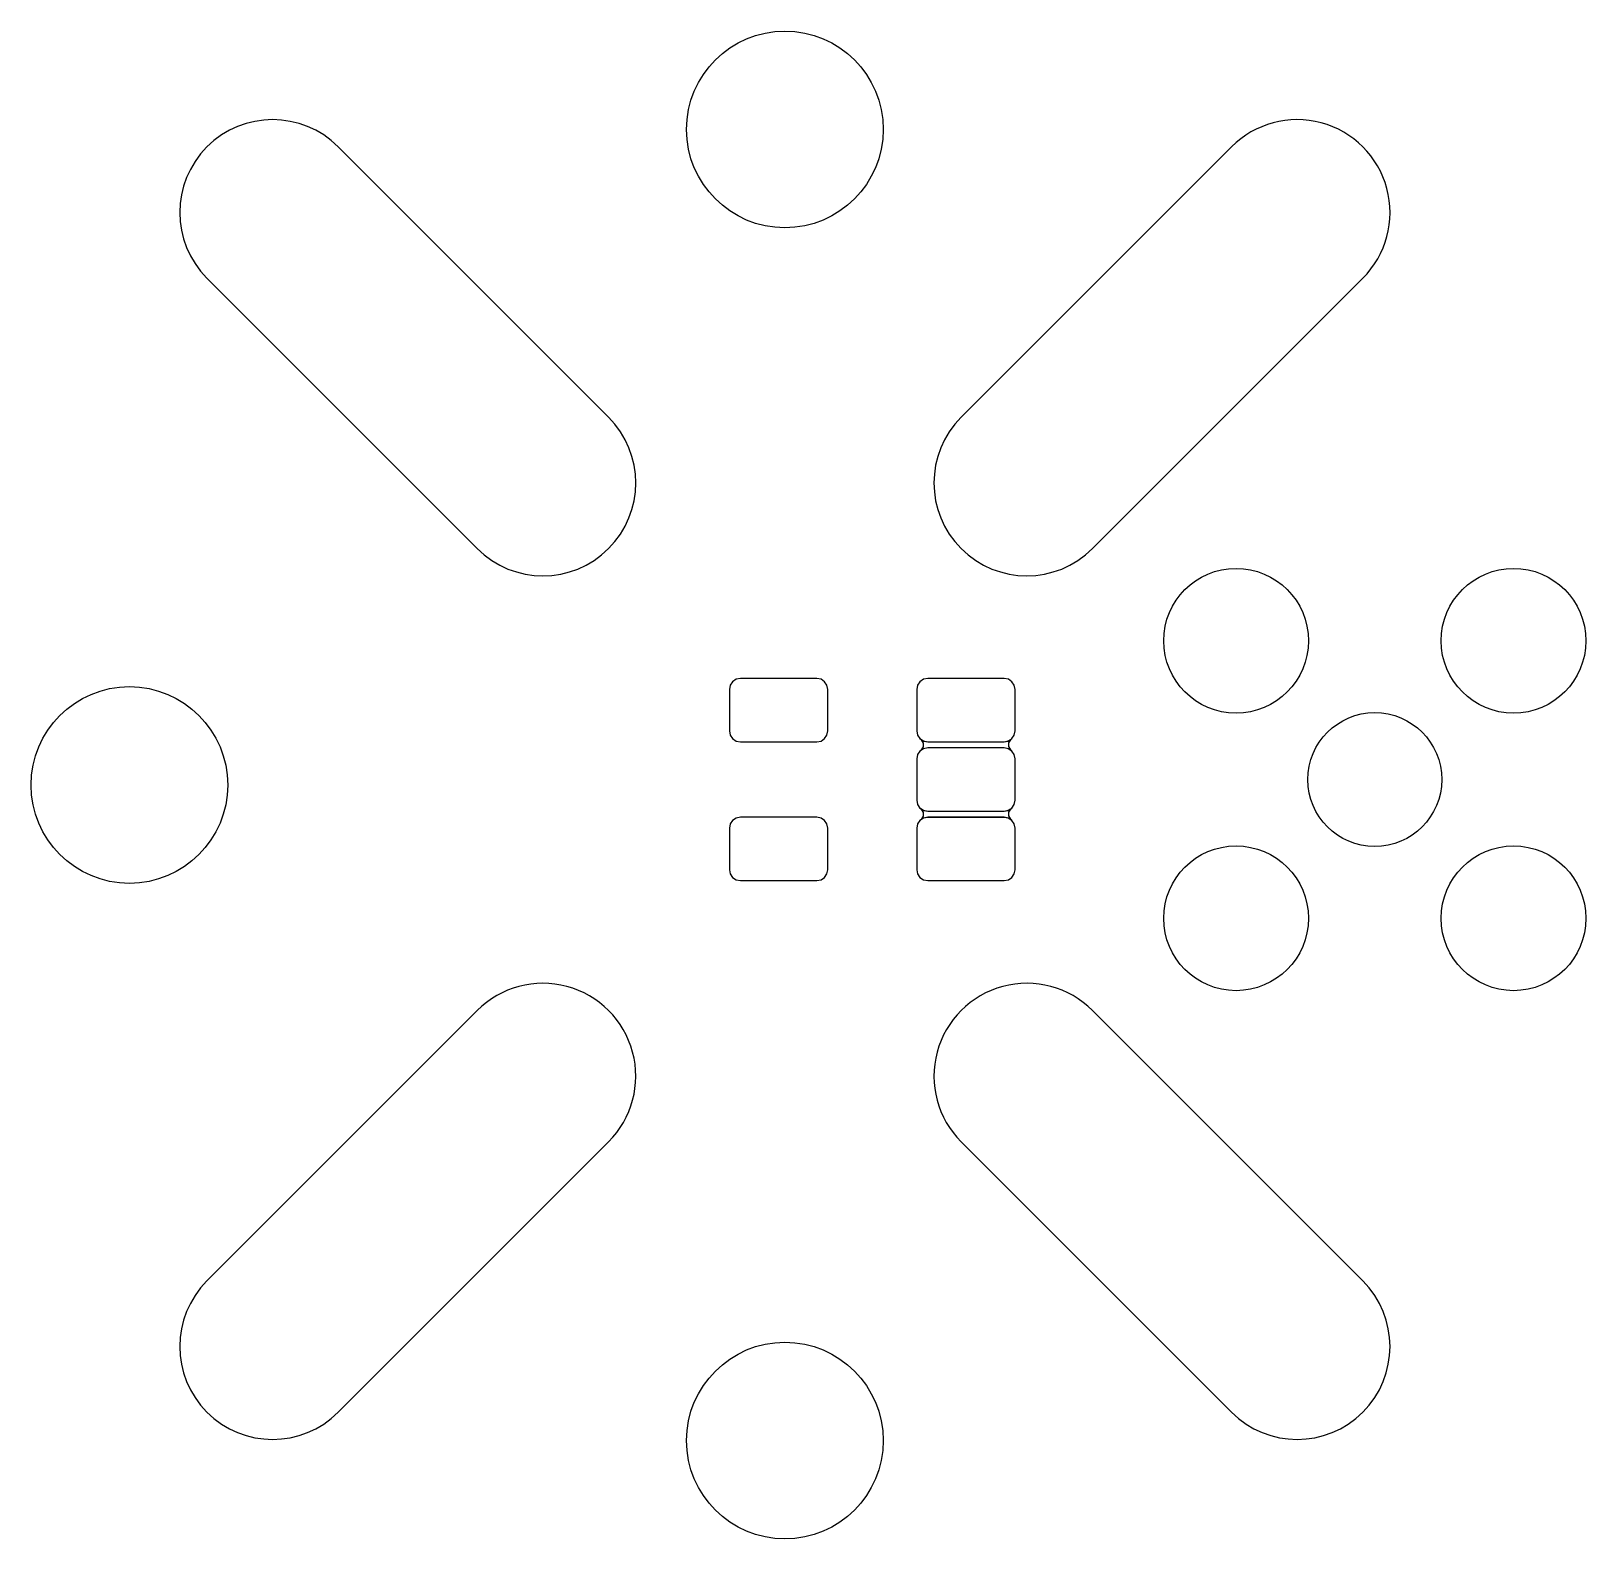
# Model space of a CAD drawing. Extents: x -13.8 to 14.7, y -13.8 to 13.8.
import ezdxf

# ---------------------------------------------------------------- set-up
doc = ezdxf.new("R2010")
doc.units = 0
doc.layers.add('BLACK', color=7, linetype='CONTINUOUS')

msp = doc.modelspace()

# ---------------------------------------------------------------- linework, layer by layer
at = {"layer": 'BLACK', "linetype": 'CONTINUOUS'}
for p, q in [((-8.17695, 11.6811), (-3.22721, 6.73137)), ((3.22721, 6.73137), (8.17695, 11.6811)), ((-10.5811, 9.27695), (-5.63137, 4.32721)), ((5.63137, 4.32721), (10.5811, 9.27695)), ((-0.999776, 1.82654), (-1.015, 1.75)), ((-1.015, 1.75), (-1.015, 0.99)), ((-0.956421, 1.89142), (-0.999776, 1.82654)), ((-0.891537, 1.93478), (-0.956421, 1.89142)), ((-0.815, 1.95), (-0.891537, 1.93478)), ((0.585, 1.95), (-0.815, 1.95)), ((0.661537, 1.93478), (0.585, 1.95)), ((0.726421, 1.89142), (0.661537, 1.93478)), ((0.769776, 1.82654), (0.726421, 1.89142)), ((0.785, 1.75), (0.769776, 1.82654)), ((0.785, 0.99), (0.785, 1.75)), ((2.43022, 1.82654), (2.415, 1.75)), ((2.415, 1.75), (2.415, 0.99)), ((2.47358, 1.89142), (2.43022, 1.82654)), ((2.53846, 1.93478), (2.47358, 1.89142)), ((2.615, 1.95), (2.53846, 1.93478)), ((4.015, 1.95), (2.615, 1.95)), ((4.09154, 1.93478), (4.015, 1.95)), ((4.15642, 1.89142), (4.09154, 1.93478)), ((4.19978, 1.82654), (4.15642, 1.89142)), ((4.215, 1.75), (4.19978, 1.82654)), ((4.215, 0.99), (4.215, 1.75)), ((-1.015, 0.99), (-0.999776, 0.913463)), ((-0.999776, 0.913463), (-0.956421, 0.848579)), ((0.726421, 0.848579), (0.769776, 0.913463)), ((0.769776, 0.913463), (0.785, 0.99)), ((2.415, 0.99), (2.43022, 0.913463)), ((2.43022, 0.913463), (2.47358, 0.848579)), ((4.15642, 0.848579), (4.19978, 0.913463)), ((4.19978, 0.913463), (4.215, 0.99)), ((-0.956421, 0.848579), (-0.891537, 0.805224)), ((-0.891537, 0.805224), (-0.815, 0.79)), ((-0.815, 0.79), (0.585, 0.79)), ((0.585, 0.79), (0.661537, 0.805224)), ((0.661537, 0.805224), (0.726421, 0.848579)), ((2.47358, 0.621421), (2.43022, 0.556537)), ((2.47358, 0.848579), (2.53846, 0.805224)), ((2.53846, 0.664776), (2.47358, 0.621421)), ((2.48411, 0.840971), (2.48564, 0.842257)), ((2.48446, 0.839001), (2.48411, 0.840971)), ((2.48804, 0.834732), (2.48446, 0.839001)), ((2.48564, 0.842257), (2.4871, 0.84195)), ((2.4871, 0.84195), (2.53924, 0.807109)), ((2.4884, 0.834398), (2.48804, 0.834732)), ((2.50102, 0.825255), (2.4884, 0.834398)), ((2.49874, 0.639437), (2.49907, 0.640676)), ((2.49985, 0.637774), (2.49874, 0.639437)), ((2.49907, 0.640676), (2.53654, 0.69699)), ((2.50185, 0.637905), (2.49985, 0.637774)), ((2.53764, 0.766242), (2.50102, 0.825255)), ((2.53924, 0.662891), (2.50185, 0.637905)), ((2.53654, 0.69699), (2.53764, 0.766242)), ((2.53846, 0.805224), (2.615, 0.79)), ((2.615, 0.68), (2.53846, 0.664776)), ((2.53924, 0.807109), (2.6152, 0.792)), ((2.6152, 0.678), (2.53924, 0.662891)), ((2.615, 0.79), (4.015, 0.79)), ((4.015, 0.68), (2.615, 0.68)), ((2.6152, 0.792), (4.0148, 0.792)), ((4.0148, 0.678), (2.6152, 0.678)), ((4.0148, 0.792), (4.09076, 0.807109)), ((4.09076, 0.662891), (4.0148, 0.678)), ((4.015, 0.79), (4.09154, 0.805224)), ((4.09154, 0.664776), (4.015, 0.68)), ((4.09076, 0.807109), (4.12815, 0.832096)), ((4.1429, 0.628049), (4.09076, 0.662891)), ((4.09154, 0.805224), (4.15642, 0.848579)), ((4.15642, 0.621421), (4.09154, 0.664776)), ((4.09346, 0.773009), (4.09236, 0.703757)), ((4.09236, 0.703757), (4.12898, 0.644745)), ((4.13093, 0.829325), (4.09346, 0.773009)), ((4.12815, 0.832096), (4.13015, 0.832227)), ((4.12898, 0.644745), (4.1416, 0.635602)), ((4.13015, 0.832227), (4.13126, 0.830564)), ((4.13126, 0.830564), (4.13093, 0.829325)), ((4.1416, 0.635602), (4.14196, 0.635268)), ((4.14196, 0.635268), (4.14554, 0.630998)), ((4.14436, 0.627742), (4.1429, 0.628049)), ((4.14589, 0.629028), (4.14436, 0.627742)), ((4.14554, 0.630998), (4.14589, 0.629028)), ((4.19978, 0.556537), (4.15642, 0.621421)), ((2.43022, 0.556537), (2.415, 0.48)), ((2.415, 0.48), (2.415, -0.28)), ((4.215, 0.48), (4.19978, 0.556537)), ((4.215, -0.28), (4.215, 0.48)), ((2.415, -0.28), (2.43022, -0.356537)), ((4.19978, -0.356537), (4.215, -0.28)), ((2.43022, -0.356537), (2.47358, -0.421421)), ((2.47358, -0.421421), (2.53846, -0.464776)), ((2.48411, -0.429029), (2.48564, -0.427743)), ((2.48446, -0.430999), (2.48411, -0.429029)), ((2.48804, -0.435268), (2.48446, -0.430999)), ((2.48564, -0.427743), (2.4871, -0.42805)), ((2.4871, -0.42805), (2.53924, -0.462891)), ((2.4884, -0.435602), (2.48804, -0.435268)), ((2.50102, -0.444745), (2.4884, -0.435602)), ((2.53764, -0.503758), (2.50102, -0.444745)), ((2.53654, -0.57301), (2.53764, -0.503758)), ((2.53846, -0.464776), (2.615, -0.48)), ((2.53924, -0.462891), (2.6152, -0.478)), ((2.615, -0.48), (4.015, -0.48)), ((2.6152, -0.478), (4.0148, -0.478)), ((4.0148, -0.478), (4.09076, -0.462891)), ((4.015, -0.48), (4.09154, -0.464776)), ((4.09076, -0.462891), (4.12815, -0.437904)), ((4.09154, -0.464776), (4.15642, -0.421421)), ((4.09346, -0.496991), (4.09236, -0.566243)), ((4.09236, -0.566243), (4.12898, -0.625255)), ((4.13093, -0.440675), (4.09346, -0.496991)), ((4.12815, -0.437904), (4.13015, -0.437773)), ((4.13015, -0.437773), (4.13126, -0.439436)), ((4.13126, -0.439436), (4.13093, -0.440675)), ((4.15642, -0.421421), (4.19978, -0.356537)), ((-0.999776, -0.713463), (-1.015, -0.79)), ((-1.015, -0.79), (-1.015, -1.55)), ((-0.956421, -0.648579), (-0.999776, -0.713463)), ((-0.891537, -0.605224), (-0.956421, -0.648579)), ((-0.815, -0.59), (-0.891537, -0.605224)), ((0.585, -0.59), (-0.815, -0.59)), ((0.661537, -0.605224), (0.585, -0.59)), ((0.726421, -0.648579), (0.661537, -0.605224)), ((0.769776, -0.713463), (0.726421, -0.648579)), ((0.785, -0.79), (0.769776, -0.713463)), ((0.785, -1.55), (0.785, -0.79)), ((2.43022, -0.713463), (2.415, -0.79)), ((2.415, -0.79), (2.415, -1.55)), ((2.47358, -0.648579), (2.43022, -0.713463)), ((2.53846, -0.605224), (2.47358, -0.648579)), ((2.49874, -0.630563), (2.49907, -0.629324)), ((2.49985, -0.632226), (2.49874, -0.630563)), ((2.49907, -0.629324), (2.53654, -0.57301)), ((2.50185, -0.632095), (2.49985, -0.632226)), ((2.53924, -0.607109), (2.50185, -0.632095)), ((2.615, -0.59), (2.53846, -0.605224)), ((2.6152, -0.592), (2.53924, -0.607109)), ((4.015, -0.59), (2.615, -0.59)), ((4.0148, -0.592), (2.6152, -0.592)), ((4.09076, -0.607109), (4.0148, -0.592)), ((4.09154, -0.605224), (4.015, -0.59)), ((4.1429, -0.641951), (4.09076, -0.607109)), ((4.15642, -0.648579), (4.09154, -0.605224)), ((4.12898, -0.625255), (4.1416, -0.634398)), ((4.1416, -0.634398), (4.14196, -0.634732)), ((4.14196, -0.634732), (4.14554, -0.639002)), ((4.14436, -0.642258), (4.1429, -0.641951)), ((4.14589, -0.640972), (4.14436, -0.642258)), ((4.14554, -0.639002), (4.14589, -0.640972)), ((4.19978, -0.713463), (4.15642, -0.648579)), ((4.215, -0.79), (4.19978, -0.713463)), ((4.215, -1.55), (4.215, -0.79)), ((-1.015, -1.55), (-0.999776, -1.62654)), ((-0.999776, -1.62654), (-0.956421, -1.69142)), ((-0.956421, -1.69142), (-0.891537, -1.73478)), ((0.661537, -1.73478), (0.726421, -1.69142)), ((0.726421, -1.69142), (0.769776, -1.62654)), ((0.769776, -1.62654), (0.785, -1.55)), ((2.415, -1.55), (2.43022, -1.62654)), ((2.43022, -1.62654), (2.47358, -1.69142)), ((2.47358, -1.69142), (2.53846, -1.73478)), ((4.09154, -1.73478), (4.15642, -1.69142)), ((4.15642, -1.69142), (4.19978, -1.62654)), ((4.19978, -1.62654), (4.215, -1.55)), ((-0.891537, -1.73478), (-0.815, -1.75)), ((-0.815, -1.75), (0.585, -1.75)), ((0.585, -1.75), (0.661537, -1.73478)), ((2.53846, -1.73478), (2.615, -1.75)), ((2.615, -1.75), (4.015, -1.75)), ((4.015, -1.75), (4.09154, -1.73478)), ((-5.63137, -4.12721), (-10.5811, -9.07695)), ((10.5811, -9.07695), (5.63137, -4.12721)), ((-3.22721, -6.53137), (-8.17695, -11.4811)), ((8.17695, -11.4811), (3.22721, -6.53137))]:
    msp.add_line(p, q, dxfattribs=at)
at = {"layer": 'BLACK'}
for centre, radius in [((0, 12), 1.8), ((8.26, 2.64), 1.325), ((13.34, 2.64), 1.325), ((-12, 0), 1.8), ((10.8, 0.1), 1.225), ((8.26, -2.44), 1.325), ((13.34, -2.44), 1.325), ((0, -12), 1.8)]:
    msp.add_circle(centre, radius, dxfattribs=at)
for centre, start, end in [((-9.37904, 10.479), 45, 225), ((9.37904, 10.479), 315, 495), ((-4.42929, 5.52929), 225, 405), ((4.42929, 5.52929), 135, 315), ((-4.42929, -5.32929), 315, 495), ((4.42929, -5.32929), 405, 585), ((-9.37904, -10.279), 495, 675), ((9.37904, -10.279), 225, 405)]:
    msp.add_arc(centre, 1.7, start, end, dxfattribs=at)

doc.saveas('drawing.dxf')
